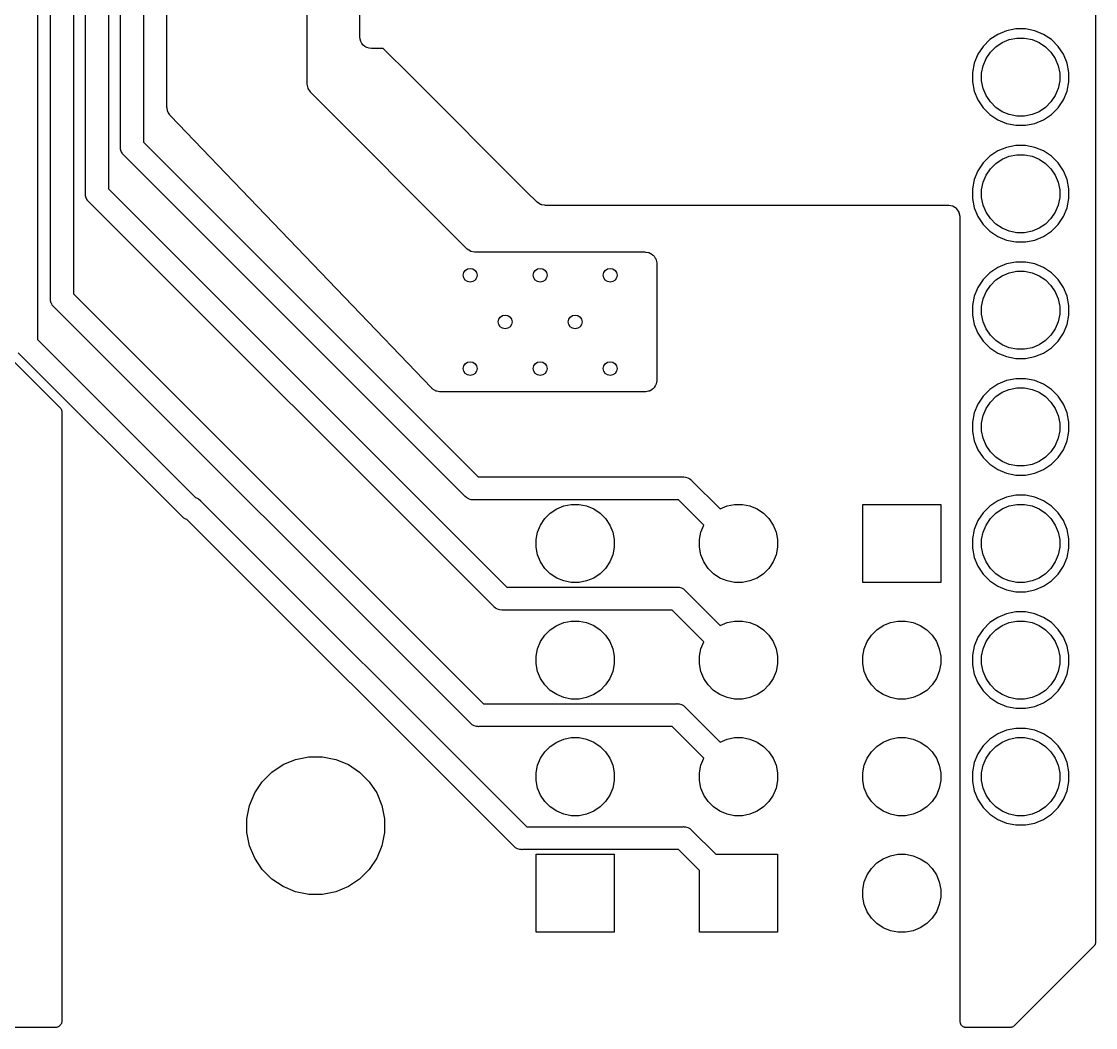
# Model space of a CAD drawing. Extents: x 86.1 to 156.1, y -71.5 to -29.3.
# Drawn here: x 132.72 to 156.11, y -71.5 to -49.59 of the extents above; entities that cross this region are included whole.
import ezdxf

# ---------------------------------------------------------------- set-up
doc = ezdxf.new("R2010")
doc.units = 0
doc.layers.add('BLACK', color=7, linetype='CONTINUOUS')

msp = doc.modelspace()

# ---------------------------------------------------------------- linework, layer by layer
at = {"layer": 'BLACK', "linetype": 'CONTINUOUS'}
for p, q in [((156.11, -29.8521), (156.11, -69.6434)), ((138.938, -37.7152), (138.938, -50.9442)), ((135.89, -51.4494), (135.89, -37.964)), ((134.878, -52.3117), (134.878, -45.0616)), ((135.378, -44.9703), (135.378, -52.2204)), ((134.116, -53.3277), (134.116, -45.5696)), ((134.616, -45.4783), (134.616, -53.2364)), ((133.854, -45.9863), (133.854, -55.5224)), ((133.354, -55.6137), (133.354, -46.0776)), ((133.07, -46.4723), (133.07, -56.5164)), ((140.092, -49.926), (140.092, -48.626)), ((154.174, -49.7903), (153.983, -49.8695)), ((154.377, -49.75), (154.174, -49.7903)), ((154.583, -49.75), (154.377, -49.75)), ((154.786, -49.7904), (154.583, -49.75)), ((154.977, -49.8695), (154.786, -49.7904)), ((140.097, -49.9748), (140.092, -49.926)), ((140.111, -50.0217), (140.097, -49.9748)), ((140.134, -50.0649), (140.111, -50.0217)), ((153.811, -49.9844), (153.664, -50.1307)), ((153.983, -49.8695), (153.811, -49.9844)), ((153.938, -50.1398), (154.077, -50.0467)), ((154.077, -50.0467), (154.232, -49.9827)), ((154.232, -49.9827), (154.396, -49.95)), ((154.396, -49.95), (154.564, -49.95)), ((154.564, -49.95), (154.728, -49.9827)), ((154.728, -49.9827), (154.883, -50.0467)), ((154.883, -50.0467), (155.022, -50.1398)), ((155.149, -49.9844), (154.977, -49.8695)), ((155.296, -50.1307), (155.149, -49.9844)), ((140.165, -50.1028), (140.134, -50.0649)), ((140.203, -50.1339), (140.165, -50.1028)), ((140.246, -50.157), (140.203, -50.1339)), ((140.293, -50.1712), (140.246, -50.157)), ((140.342, -50.176), (140.293, -50.1712)), ((140.6, -50.176), (140.342, -50.176)), ((141.198, -50.7738), (140.6, -50.176)), ((153.664, -50.1307), (153.55, -50.3026)), ((153.727, -50.3974), (153.82, -50.2582)), ((153.82, -50.2582), (153.938, -50.1398)), ((155.022, -50.1398), (155.14, -50.2582)), ((155.14, -50.2582), (155.233, -50.3974)), ((155.41, -50.3026), (155.296, -50.1307)), ((153.47, -50.4937), (153.43, -50.6966)), ((153.55, -50.3026), (153.47, -50.4937)), ((153.663, -50.5521), (153.727, -50.3974)), ((155.233, -50.3974), (155.297, -50.5521)), ((155.49, -50.4937), (155.41, -50.3026)), ((155.53, -50.6966), (155.49, -50.4937)), ((153.43, -50.6966), (153.43, -50.9034)), ((153.63, -50.7163), (153.663, -50.5521)), ((153.63, -50.8837), (153.63, -50.7163)), ((155.297, -50.5521), (155.33, -50.7163)), ((155.33, -50.7163), (155.33, -50.8837)), ((155.53, -50.9034), (155.53, -50.6966)), ((138.938, -50.9442), (138.939, -50.9566)), ((138.939, -50.9566), (138.956, -51.04)), ((141.198, -50.7739), (141.198, -50.7738)), ((143.738, -53.3138), (141.198, -50.7739)), ((153.43, -50.9034), (153.47, -51.1063)), ((153.663, -51.0479), (153.63, -50.8837)), ((155.33, -50.8837), (155.297, -51.0479)), ((155.49, -51.1063), (155.53, -50.9034)), ((138.956, -51.04), (138.958, -51.0459)), ((138.958, -51.0459), (138.96, -51.0513)), ((138.96, -51.0513), (139.008, -51.122)), ((139.008, -51.122), (139.016, -51.1316)), ((139.016, -51.1316), (142.416, -54.5324)), ((153.47, -51.1063), (153.55, -51.2974)), ((153.727, -51.2026), (153.663, -51.0479)), ((153.82, -51.3418), (153.727, -51.2026)), ((155.233, -51.2026), (155.14, -51.3418)), ((155.297, -51.0479), (155.233, -51.2026)), ((155.41, -51.2974), (155.49, -51.1063)), ((135.891, -51.4605), (135.89, -51.4494)), ((153.55, -51.2974), (153.664, -51.4693)), ((153.938, -51.4602), (153.82, -51.3418)), ((155.14, -51.3418), (155.022, -51.4602)), ((155.296, -51.4693), (155.41, -51.2974)), ((135.892, -51.4718), (135.891, -51.4605)), ((135.892, -51.4735), (135.892, -51.4718)), ((135.903, -51.5306), (135.892, -51.4735)), ((135.906, -51.5412), (135.903, -51.5306)), ((135.909, -51.5517), (135.906, -51.5412)), ((135.91, -51.553), (135.909, -51.5517)), ((135.91, -51.5544), (135.91, -51.553)), ((135.916, -51.5641), (135.91, -51.5544)), ((135.92, -51.5739), (135.916, -51.5641)), ((135.921, -51.5754), (135.92, -51.5739)), ((135.953, -51.6243), (135.921, -51.5754)), ((135.96, -51.6331), (135.953, -51.6243)), ((135.967, -51.642), (135.96, -51.6331)), ((135.968, -51.6433), (135.967, -51.642)), ((141.649, -57.5717), (135.968, -51.6433)), ((153.664, -51.4693), (153.811, -51.6156)), ((153.811, -51.6156), (153.983, -51.7305)), ((154.077, -51.5533), (153.938, -51.4602)), ((154.232, -51.6173), (154.077, -51.5533)), ((154.396, -51.65), (154.232, -51.6173)), ((154.564, -51.65), (154.396, -51.65)), ((154.728, -51.6173), (154.564, -51.65)), ((154.883, -51.5533), (154.728, -51.6173)), ((155.022, -51.4602), (154.883, -51.5533)), ((154.977, -51.7305), (155.149, -51.6156)), ((155.149, -51.6156), (155.296, -51.4693)), ((153.983, -51.7305), (154.174, -51.8096)), ((154.174, -51.8096), (154.377, -51.85)), ((154.377, -51.85), (154.583, -51.85)), ((154.583, -51.85), (154.786, -51.8096)), ((154.786, -51.8096), (154.977, -51.7305)), ((134.877, -52.324), (134.878, -52.3117)), ((134.882, -52.373), (134.877, -52.324)), ((134.896, -52.4201), (134.882, -52.373)), ((135.378, -52.2204), (142.668, -59.51)), ((154.174, -52.3303), (153.983, -52.4095)), ((154.377, -52.29), (154.174, -52.3303)), ((154.583, -52.29), (154.377, -52.29)), ((154.786, -52.3304), (154.583, -52.29)), ((154.977, -52.4095), (154.786, -52.3304)), ((134.913, -52.4516), (134.896, -52.4201)), ((134.919, -52.4636), (134.913, -52.4516)), ((134.95, -52.5016), (134.919, -52.4636)), ((134.96, -52.5095), (134.95, -52.5016)), ((142.379, -59.9281), (134.96, -52.5095)), ((153.811, -52.5244), (153.664, -52.6707)), ((153.983, -52.4095), (153.811, -52.5244)), ((153.938, -52.6798), (154.077, -52.5867)), ((154.077, -52.5867), (154.232, -52.5227)), ((154.232, -52.5227), (154.396, -52.49)), ((154.396, -52.49), (154.564, -52.49)), ((154.564, -52.49), (154.728, -52.5227)), ((154.728, -52.5227), (154.883, -52.5867)), ((154.883, -52.5867), (155.022, -52.6798)), ((155.149, -52.5244), (154.977, -52.4095)), ((155.296, -52.6707), (155.149, -52.5244)), ((153.55, -52.8426), (153.47, -53.0337)), ((153.664, -52.6707), (153.55, -52.8426)), ((153.727, -52.9374), (153.82, -52.7982)), ((153.82, -52.7982), (153.938, -52.6798)), ((155.022, -52.6798), (155.14, -52.7982)), ((155.14, -52.7982), (155.233, -52.9374)), ((155.41, -52.8426), (155.296, -52.6707)), ((155.49, -53.0337), (155.41, -52.8426)), ((153.47, -53.0337), (153.43, -53.2366)), ((153.663, -53.0921), (153.727, -52.9374)), ((155.233, -52.9374), (155.297, -53.0921)), ((155.53, -53.2366), (155.49, -53.0337)), ((134.616, -53.2364), (143.29, -61.91)), ((143.738, -53.3139), (143.738, -53.3138)), ((143.936, -53.5119), (143.738, -53.3139)), ((153.43, -53.2366), (153.43, -53.4434)), ((153.63, -53.2563), (153.663, -53.0921)), ((153.63, -53.4237), (153.63, -53.2563)), ((155.297, -53.0921), (155.33, -53.2563)), ((155.33, -53.2563), (155.33, -53.4237)), ((155.53, -53.4434), (155.53, -53.2366)), ((134.115, -53.34), (134.116, -53.3277)), ((134.12, -53.389), (134.115, -53.34)), ((134.134, -53.4361), (134.12, -53.389)), ((134.152, -53.4697), (134.134, -53.4361)), ((134.157, -53.4796), (134.152, -53.4697)), ((134.188, -53.5176), (134.157, -53.4796)), ((134.198, -53.5255), (134.188, -53.5176)), ((143.001, -62.3281), (134.198, -53.5255)), ((143.945, -53.5193), (143.936, -53.5119)), ((143.954, -53.5267), (143.945, -53.5193)), ((143.955, -53.5277), (143.954, -53.5267)), ((144.005, -53.5609), (143.955, -53.5277)), ((143.955, -53.5277), (143.955, -53.5277)), ((143.955, -53.5277), (143.955, -53.5277)), ((143.955, -53.5277), (143.955, -53.5277)), ((153.43, -53.4434), (153.47, -53.6463)), ((153.663, -53.5879), (153.63, -53.4237)), ((155.33, -53.4237), (155.297, -53.5879)), ((155.49, -53.6463), (155.53, -53.4434)), ((144.015, -53.5664), (144.005, -53.5609)), ((144.025, -53.572), (144.015, -53.5664)), ((144.026, -53.5723), (144.025, -53.572)), ((144.027, -53.5726), (144.026, -53.5723)), ((144.038, -53.576), (144.027, -53.5726)), ((144.049, -53.5795), (144.038, -53.576)), ((144.05, -53.5799), (144.049, -53.5795)), ((144.051, -53.5799), (144.05, -53.5799)), ((144.05, -53.5799), (144.05, -53.5799)), ((144.05, -53.5799), (144.05, -53.5799)), ((144.109, -53.5916), (144.051, -53.5799)), ((144.121, -53.5927), (144.109, -53.5916)), ((144.132, -53.594), (144.121, -53.5927)), ((144.134, -53.594), (144.132, -53.594)), ((152.906, -53.594), (144.134, -53.594)), ((144.134, -53.594), (144.134, -53.594)), ((144.134, -53.594), (144.134, -53.594)), ((144.134, -53.594), (144.134, -53.594)), ((152.918, -53.5952), (152.906, -53.594)), ((153.002, -53.6118), (152.918, -53.5952)), ((153.007, -53.6136), (153.002, -53.6118)), ((153.013, -53.6165), (153.007, -53.6136)), ((153.084, -53.6638), (153.013, -53.6165)), ((153.088, -53.6677), (153.084, -53.6638)), ((153.092, -53.6724), (153.088, -53.6677)), ((153.14, -53.7431), (153.092, -53.6724)), ((153.142, -53.7486), (153.14, -53.7431)), ((153.144, -53.7544), (153.142, -53.7486)), ((153.161, -53.8379), (153.144, -53.7544)), ((153.47, -53.6463), (153.55, -53.8374)), ((153.727, -53.7426), (153.663, -53.5879)), ((153.82, -53.8818), (153.727, -53.7426)), ((155.233, -53.7426), (155.14, -53.8818)), ((155.297, -53.5879), (155.233, -53.7426)), ((155.41, -53.8374), (155.49, -53.6463)), ((153.162, -53.8502), (153.161, -53.8379)), ((153.162, -71.3655), (153.162, -53.8502)), ((153.55, -53.8374), (153.664, -54.0093)), ((153.664, -54.0093), (153.811, -54.1556)), ((153.938, -54.0002), (153.82, -53.8818)), ((154.077, -54.0933), (153.938, -54.0002)), ((155.022, -54.0002), (154.883, -54.0933)), ((155.14, -53.8818), (155.022, -54.0002)), ((155.149, -54.1556), (155.296, -54.0093)), ((155.296, -54.0093), (155.41, -53.8374)), ((153.811, -54.1556), (153.983, -54.2705)), ((154.232, -54.1573), (154.077, -54.0933)), ((154.396, -54.19), (154.232, -54.1573)), ((154.564, -54.19), (154.396, -54.19)), ((154.728, -54.1573), (154.564, -54.19)), ((154.883, -54.0933), (154.728, -54.1573)), ((154.977, -54.2705), (155.149, -54.1556)), ((153.983, -54.2705), (154.174, -54.3496)), ((154.174, -54.3496), (154.377, -54.39)), ((154.377, -54.39), (154.583, -54.39)), ((154.583, -54.39), (154.786, -54.3496)), ((154.786, -54.3496), (154.977, -54.2705)), ((142.416, -54.5324), (142.426, -54.5402)), ((142.426, -54.5402), (142.497, -54.5875)), ((142.497, -54.5875), (142.502, -54.5904)), ((142.502, -54.5904), (142.508, -54.5922)), ((142.508, -54.5922), (142.591, -54.6088)), ((142.591, -54.6088), (142.604, -54.61)), ((142.604, -54.61), (146.295, -54.61)), ((146.295, -54.61), (146.296, -54.61)), ((146.296, -54.61), (146.296, -54.61)), ((146.296, -54.61), (146.296, -54.61)), ((146.296, -54.61), (146.297, -54.61)), ((146.297, -54.61), (146.309, -54.6113)), ((146.309, -54.6113), (146.32, -54.6124)), ((146.32, -54.6124), (146.379, -54.6241)), ((146.379, -54.6241), (146.379, -54.6241)), ((146.379, -54.6241), (146.379, -54.6241)), ((146.379, -54.6241), (146.379, -54.6241)), ((146.379, -54.6241), (146.381, -54.6245)), ((146.381, -54.6245), (146.392, -54.628)), ((146.392, -54.628), (146.403, -54.6314)), ((146.403, -54.6314), (146.404, -54.6317)), ((146.404, -54.6317), (146.404, -54.632)), ((146.404, -54.632), (146.414, -54.6376)), ((146.414, -54.6376), (146.425, -54.6431)), ((146.425, -54.6431), (146.464, -54.6692)), ((146.464, -54.6692), (146.464, -54.6693)), ((146.464, -54.6693), (146.464, -54.6693)), ((146.464, -54.6693), (146.464, -54.6693)), ((146.464, -54.6693), (146.465, -54.6702)), ((146.465, -54.6702), (146.474, -54.6777)), ((146.474, -54.6777), (146.483, -54.6851)), ((146.483, -54.6851), (146.484, -54.6857)), ((146.484, -54.6857), (146.484, -54.6862)), ((146.484, -54.6862), (146.491, -54.6952)), ((146.491, -54.6952), (146.499, -54.7042)), ((146.499, -54.7042), (146.525, -54.7433)), ((146.525, -54.7433), (146.525, -54.7435)), ((146.525, -54.7435), (146.525, -54.7435)), ((146.525, -54.7435), (146.525, -54.7435)), ((146.525, -54.7435), (146.526, -54.7448)), ((146.526, -54.7448), (146.531, -54.7552)), ((146.531, -54.7552), (146.537, -54.7654)), ((146.537, -54.7654), (146.537, -54.7661)), ((146.537, -54.7661), (146.537, -54.7668)), ((146.537, -54.7668), (146.541, -54.7779)), ((146.541, -54.7779), (146.544, -54.7891)), ((146.544, -54.7891), (146.556, -54.8477)), ((146.556, -54.8477), (146.556, -54.8495)), ((146.556, -54.8495), (146.557, -54.861)), ((146.557, -54.861), (146.558, -54.8725)), ((146.558, -54.8725), (146.558, -57.3955)), ((153.983, -54.9495), (153.811, -55.0644)), ((154.174, -54.8703), (153.983, -54.9495)), ((154.377, -54.83), (154.174, -54.8703)), ((154.583, -54.83), (154.377, -54.83)), ((154.786, -54.8704), (154.583, -54.83)), ((154.977, -54.9495), (154.786, -54.8704)), ((155.149, -55.0644), (154.977, -54.9495)), ((153.811, -55.0644), (153.664, -55.2107)), ((153.938, -55.2198), (154.077, -55.1267)), ((154.077, -55.1267), (154.232, -55.0627)), ((154.232, -55.0627), (154.396, -55.03)), ((154.396, -55.03), (154.564, -55.03)), ((154.564, -55.03), (154.728, -55.0627)), ((154.728, -55.0627), (154.883, -55.1267)), ((154.883, -55.1267), (155.022, -55.2198)), ((155.296, -55.2107), (155.149, -55.0644)), ((153.55, -55.3826), (153.47, -55.5737)), ((153.664, -55.2107), (153.55, -55.3826)), ((153.727, -55.4774), (153.82, -55.3382)), ((153.82, -55.3382), (153.938, -55.2198)), ((155.022, -55.2198), (155.14, -55.3382)), ((155.14, -55.3382), (155.233, -55.4774)), ((155.41, -55.3826), (155.296, -55.2107)), ((155.49, -55.5737), (155.41, -55.3826)), ((133.353, -55.626), (133.354, -55.6137)), ((133.358, -55.675), (133.353, -55.626)), ((133.854, -55.5224), (142.782, -64.45)), ((153.47, -55.5737), (153.43, -55.7766)), ((153.63, -55.7963), (153.663, -55.6321)), ((153.663, -55.6321), (153.727, -55.4774)), ((155.233, -55.4774), (155.297, -55.6321)), ((155.297, -55.6321), (155.33, -55.7963)), ((155.53, -55.7766), (155.49, -55.5737)), ((133.372, -55.7221), (133.358, -55.675)), ((133.382, -55.741), (133.372, -55.7221)), ((133.395, -55.7656), (133.382, -55.741)), ((133.426, -55.8036), (133.395, -55.7656)), ((133.436, -55.8115), (133.426, -55.8036)), ((142.493, -64.8681), (133.436, -55.8115)), ((153.43, -55.7766), (153.43, -55.9834)), ((153.63, -55.9637), (153.63, -55.7963)), ((155.33, -55.7963), (155.33, -55.9637)), ((155.53, -55.9834), (155.53, -55.7766)), ((153.43, -55.9834), (153.47, -56.1863)), ((153.663, -56.1279), (153.63, -55.9637)), ((153.727, -56.2826), (153.663, -56.1279)), ((155.297, -56.1279), (155.233, -56.2826)), ((155.33, -55.9637), (155.297, -56.1279)), ((155.49, -56.1863), (155.53, -55.9834)), ((153.47, -56.1863), (153.55, -56.3774)), ((153.82, -56.4218), (153.727, -56.2826)), ((155.233, -56.2826), (155.14, -56.4218)), ((155.41, -56.3774), (155.49, -56.1863)), ((133.07, -56.5164), (136.512, -59.9587)), ((153.55, -56.3774), (153.664, -56.5493)), ((153.664, -56.5493), (153.811, -56.6956)), ((153.938, -56.5402), (153.82, -56.4218)), ((154.077, -56.6333), (153.938, -56.5402)), ((155.022, -56.5402), (154.883, -56.6333)), ((155.14, -56.4218), (155.022, -56.5402)), ((155.149, -56.6956), (155.296, -56.5493)), ((155.296, -56.5493), (155.41, -56.3774)), ((136.213, -60.3661), (132.652, -56.8055)), ((153.811, -56.6956), (153.983, -56.8105)), ((153.983, -56.8105), (154.174, -56.8896)), ((154.232, -56.6973), (154.077, -56.6333)), ((154.396, -56.73), (154.232, -56.6973)), ((154.564, -56.73), (154.396, -56.73)), ((154.728, -56.6973), (154.564, -56.73)), ((154.883, -56.6333), (154.728, -56.6973)), ((154.786, -56.8896), (154.977, -56.8105)), ((154.977, -56.8105), (155.149, -56.6956)), ((132.523, -56.959), (133.56, -57.9965)), ((154.174, -56.8896), (154.377, -56.93)), ((154.377, -56.93), (154.583, -56.93)), ((154.583, -56.93), (154.786, -56.8896)), ((146.525, -57.5247), (146.499, -57.5638)), ((146.53, -57.5145), (146.525, -57.5247)), ((146.536, -57.5043), (146.53, -57.5145)), ((146.537, -57.5028), (146.536, -57.5035)), ((146.536, -57.5035), (146.536, -57.5043)), ((146.54, -57.4918), (146.537, -57.5028)), ((146.544, -57.4806), (146.54, -57.4918)), ((146.556, -57.4203), (146.544, -57.4789)), ((146.544, -57.4789), (146.544, -57.4791)), ((146.544, -57.4791), (146.544, -57.4791)), ((146.544, -57.4791), (146.544, -57.4791)), ((146.544, -57.4791), (146.544, -57.4806)), ((146.557, -57.4088), (146.556, -57.4203)), ((146.558, -57.3973), (146.557, -57.4088)), ((146.558, -57.3955), (146.558, -57.3956)), ((146.558, -57.3956), (146.558, -57.3956)), ((146.558, -57.3956), (146.558, -57.3956)), ((146.558, -57.3956), (146.558, -57.3973)), ((153.983, -57.4895), (153.811, -57.6044)), ((154.174, -57.4103), (153.983, -57.4895)), ((154.377, -57.37), (154.174, -57.4103)), ((154.583, -57.37), (154.377, -57.37)), ((154.786, -57.4104), (154.583, -57.37)), ((154.977, -57.4895), (154.786, -57.4104)), ((155.149, -57.6044), (154.977, -57.4895)), ((141.658, -57.5794), (141.649, -57.5717)), ((141.667, -57.5873), (141.658, -57.5794)), ((141.668, -57.5878), (141.667, -57.5873)), ((141.669, -57.5883), (141.668, -57.5878)), ((141.668, -57.5878), (141.668, -57.5878)), ((141.668, -57.5878), (141.668, -57.5878)), ((141.719, -57.6232), (141.669, -57.5883)), ((141.73, -57.629), (141.719, -57.6232)), ((141.741, -57.6351), (141.73, -57.629)), ((141.741, -57.6352), (141.741, -57.6351)), ((141.752, -57.6388), (141.741, -57.6352)), ((141.741, -57.6352), (141.741, -57.6352)), ((141.764, -57.6428), (141.752, -57.6388)), ((141.766, -57.6431), (141.764, -57.6428)), ((141.764, -57.6428), (141.764, -57.6428)), ((141.764, -57.6428), (141.764, -57.6428)), ((141.764, -57.6428), (141.764, -57.6428)), ((141.826, -57.6554), (141.766, -57.6431)), ((141.838, -57.6566), (141.826, -57.6554)), ((141.85, -57.658), (141.838, -57.6566)), ((141.851, -57.658), (141.85, -57.658)), ((141.852, -57.658), (141.851, -57.658)), ((141.851, -57.658), (141.851, -57.658)), ((141.851, -57.658), (141.851, -57.658)), ((146.295, -57.658), (141.852, -57.658)), ((146.307, -57.6569), (146.295, -57.658)), ((146.319, -57.6559), (146.307, -57.6569)), ((146.32, -57.6556), (146.319, -57.6559)), ((146.379, -57.6439), (146.32, -57.6556)), ((146.39, -57.6405), (146.379, -57.6439)), ((146.401, -57.6373), (146.39, -57.6405)), ((146.402, -57.6369), (146.401, -57.6373)), ((146.403, -57.6367), (146.402, -57.6369)), ((146.413, -57.6313), (146.403, -57.6367)), ((146.423, -57.6259), (146.413, -57.6313)), ((146.424, -57.6251), (146.423, -57.6259)), ((146.425, -57.625), (146.424, -57.6251)), ((146.424, -57.6251), (146.424, -57.6251)), ((146.464, -57.5988), (146.425, -57.6249)), ((146.425, -57.6249), (146.425, -57.625)), ((146.473, -57.5914), (146.464, -57.5988)), ((146.482, -57.5842), (146.473, -57.5914)), ((146.483, -57.5831), (146.482, -57.5836)), ((146.482, -57.5836), (146.482, -57.5842)), ((146.49, -57.5742), (146.483, -57.5831)), ((146.498, -57.5652), (146.49, -57.5742)), ((146.499, -57.564), (146.498, -57.5652)), ((146.499, -57.5638), (146.499, -57.5639)), ((146.499, -57.5639), (146.499, -57.564)), ((146.499, -57.564), (146.499, -57.564)), ((153.664, -57.7507), (153.55, -57.9226)), ((153.811, -57.6044), (153.664, -57.7507)), ((153.82, -57.8782), (153.938, -57.7598)), ((153.938, -57.7598), (154.077, -57.6667)), ((154.077, -57.6667), (154.232, -57.6027)), ((154.232, -57.6027), (154.396, -57.57)), ((154.396, -57.57), (154.564, -57.57)), ((154.564, -57.57), (154.728, -57.6027)), ((154.728, -57.6027), (154.883, -57.6667)), ((154.883, -57.6667), (155.022, -57.7598)), ((155.022, -57.7598), (155.14, -57.8782)), ((155.296, -57.7507), (155.149, -57.6044)), ((155.41, -57.9226), (155.296, -57.7507)), ((133.56, -57.9965), (133.56, -57.9968)), ((133.56, -57.9968), (133.56, -57.9968)), ((133.56, -57.9968), (133.56, -57.9969)), ((133.56, -57.9969), (133.562, -57.998)), ((133.562, -57.998), (133.57, -58.0087)), ((153.55, -57.9226), (153.47, -58.1137)), ((153.727, -58.0174), (153.82, -57.8782)), ((155.14, -57.8782), (155.233, -58.0174)), ((155.49, -58.1137), (155.41, -57.9226)), ((133.57, -58.0087), (133.579, -58.0195)), ((133.579, -58.0195), (133.579, -58.0202)), ((133.579, -58.0202), (133.58, -58.0208)), ((133.58, -58.0208), (133.586, -58.0331)), ((133.586, -58.0331), (133.593, -58.0454)), ((133.593, -58.0454), (133.593, -58.0461)), ((133.593, -58.0461), (133.593, -58.0468)), ((133.593, -58.0468), (133.597, -58.0602)), ((133.597, -58.0602), (133.601, -58.0734)), ((133.601, -58.0734), (133.601, -58.0742)), ((133.601, -58.0742), (133.601, -58.0749)), ((133.601, -58.0749), (133.603, -58.0888)), ((133.603, -58.0888), (133.604, -58.1025)), ((133.604, -58.1025), (133.604, -71.355)), ((153.47, -58.1137), (153.43, -58.3166)), ((153.63, -58.3363), (153.663, -58.1721)), ((153.663, -58.1721), (153.727, -58.0174)), ((155.233, -58.0174), (155.297, -58.1721)), ((155.297, -58.1721), (155.33, -58.3363)), ((155.53, -58.3166), (155.49, -58.1137)), ((153.43, -58.3166), (153.43, -58.5234)), ((153.63, -58.5037), (153.63, -58.3363)), ((155.33, -58.3363), (155.33, -58.5037)), ((155.53, -58.5234), (155.53, -58.3166)), ((153.43, -58.5234), (153.47, -58.7263)), ((153.663, -58.6679), (153.63, -58.5037)), ((153.727, -58.8226), (153.663, -58.6679)), ((155.297, -58.6679), (155.233, -58.8226)), ((155.33, -58.5037), (155.297, -58.6679)), ((155.49, -58.7263), (155.53, -58.5234)), ((153.47, -58.7263), (153.55, -58.9174)), ((153.55, -58.9174), (153.664, -59.0893)), ((153.82, -58.9618), (153.727, -58.8226)), ((155.233, -58.8226), (155.14, -58.9618)), ((155.296, -59.0893), (155.41, -58.9174)), ((155.41, -58.9174), (155.49, -58.7263)), ((153.664, -59.0893), (153.811, -59.2356)), ((153.938, -59.0802), (153.82, -58.9618)), ((154.077, -59.1733), (153.938, -59.0802)), ((155.022, -59.0802), (154.883, -59.1733)), ((155.14, -58.9618), (155.022, -59.0802)), ((155.149, -59.2356), (155.296, -59.0893)), ((153.811, -59.2356), (153.983, -59.3505)), ((153.983, -59.3505), (154.174, -59.4296)), ((154.232, -59.2373), (154.077, -59.1733)), ((154.396, -59.27), (154.232, -59.2373)), ((154.564, -59.27), (154.396, -59.27)), ((154.728, -59.2373), (154.564, -59.27)), ((154.883, -59.1733), (154.728, -59.2373)), ((154.786, -59.4296), (154.977, -59.3505)), ((154.977, -59.3505), (155.149, -59.2356)), ((142.668, -59.51), (147.124, -59.51)), ((147.124, -59.51), (147.136, -59.5088)), ((147.136, -59.5088), (147.148, -59.51)), ((147.148, -59.51), (147.185, -59.5136)), ((147.185, -59.5136), (147.232, -59.5279)), ((147.232, -59.5279), (147.276, -59.5511)), ((147.276, -59.5511), (147.314, -59.5824)), ((147.314, -59.5824), (147.321, -59.5919)), ((147.321, -59.5919), (147.935, -60.2059)), ((154.174, -59.4296), (154.377, -59.47)), ((154.377, -59.47), (154.583, -59.47)), ((154.583, -59.47), (154.786, -59.4296)), ((136.512, -59.9587), (136.536, -59.9659)), ((136.536, -59.9659), (136.58, -59.9891)), ((136.58, -59.9891), (136.618, -60.0204)), ((136.618, -60.0204), (136.625, -60.0299)), ((136.625, -60.0299), (143.726, -67.13)), ((142.386, -59.9376), (142.379, -59.9281)), ((142.424, -59.9689), (142.386, -59.9376)), ((142.462, -59.9891), (142.424, -59.9689)), ((142.468, -59.9921), (142.462, -59.9891)), ((142.515, -60.0064), (142.468, -59.9921)), ((142.564, -60.0112), (142.515, -60.0064)), ((142.576, -60.01), (142.564, -60.0112)), ((147.032, -60.01), (142.576, -60.01)), ((147.582, -60.5594), (147.032, -60.01)), ((153.983, -60.0295), (153.811, -60.1444)), ((154.174, -59.9504), (153.983, -60.0295)), ((154.377, -59.91), (154.174, -59.9504)), ((154.583, -59.91), (154.377, -59.91)), ((154.786, -59.9504), (154.583, -59.91)), ((154.977, -60.0295), (154.786, -59.9504)), ((155.149, -60.1444), (154.977, -60.0295)), ((144.12, -60.4182), (144.238, -60.2998)), ((144.238, -60.2998), (144.377, -60.2067)), ((144.377, -60.2067), (144.532, -60.1427)), ((144.532, -60.1427), (144.696, -60.11)), ((144.696, -60.11), (144.864, -60.11)), ((144.864, -60.11), (145.028, -60.1427)), ((145.028, -60.1427), (145.183, -60.2067)), ((145.183, -60.2067), (145.322, -60.2998)), ((145.322, -60.2998), (145.44, -60.4182)), ((147.935, -60.2059), (148.088, -60.1427)), ((148.088, -60.1427), (148.252, -60.11)), ((148.252, -60.11), (148.42, -60.11)), ((148.42, -60.11), (148.584, -60.1427)), ((148.584, -60.1427), (148.739, -60.2067)), ((148.739, -60.2067), (148.878, -60.2998)), ((148.878, -60.2998), (148.996, -60.4182)), ((151.042, -61.81), (151.042, -60.11)), ((151.042, -60.11), (152.742, -60.11)), ((152.742, -60.11), (152.742, -61.81)), ((153.664, -60.2907), (153.55, -60.4626)), ((153.811, -60.1444), (153.664, -60.2907)), ((153.82, -60.4182), (153.938, -60.2998)), ((153.938, -60.2998), (154.077, -60.2067)), ((154.077, -60.2067), (154.232, -60.1427)), ((154.232, -60.1427), (154.396, -60.11)), ((154.396, -60.11), (154.564, -60.11)), ((154.564, -60.11), (154.728, -60.1427)), ((154.728, -60.1427), (154.883, -60.2067)), ((154.883, -60.2067), (155.022, -60.2998)), ((155.022, -60.2998), (155.14, -60.4182)), ((155.296, -60.2907), (155.149, -60.1444)), ((155.41, -60.4626), (155.296, -60.2907)), ((136.22, -60.3756), (136.213, -60.3661)), ((136.258, -60.4069), (136.22, -60.3756)), ((136.287, -60.4224), (136.258, -60.4069)), ((136.302, -60.4301), (136.287, -60.4224)), ((136.326, -60.4373), (136.302, -60.4301)), ((143.437, -67.5481), (136.326, -60.4373)), ((143.963, -60.7121), (144.027, -60.5574)), ((144.027, -60.5574), (144.12, -60.4182)), ((145.44, -60.4182), (145.533, -60.5574)), ((145.533, -60.5574), (145.597, -60.7121)), ((147.519, -60.7121), (147.582, -60.5594)), ((148.996, -60.4182), (149.089, -60.5574)), ((149.089, -60.5574), (149.153, -60.7121)), ((153.55, -60.4626), (153.47, -60.6537)), ((153.663, -60.7121), (153.727, -60.5574)), ((153.727, -60.5574), (153.82, -60.4182)), ((155.14, -60.4182), (155.233, -60.5574)), ((155.233, -60.5574), (155.297, -60.7121)), ((155.49, -60.6537), (155.41, -60.4626)), ((143.93, -60.8763), (143.963, -60.7121)), ((145.597, -60.7121), (145.63, -60.8763)), ((147.486, -60.8763), (147.519, -60.7121)), ((149.153, -60.7121), (149.186, -60.8763)), ((153.47, -60.6537), (153.43, -60.8566)), ((153.63, -60.8763), (153.663, -60.7121)), ((155.297, -60.7121), (155.33, -60.8763)), ((155.53, -60.8566), (155.49, -60.6537)), ((143.93, -61.0437), (143.93, -60.8763)), ((145.63, -60.8763), (145.63, -61.0437)), ((147.486, -61.0437), (147.486, -60.8763)), ((149.186, -60.8763), (149.186, -61.0437)), ((153.43, -60.8566), (153.43, -61.0634)), ((153.63, -61.0437), (153.63, -60.8763)), ((155.33, -60.8763), (155.33, -61.0437)), ((155.53, -61.0634), (155.53, -60.8566)), ((143.963, -61.2079), (143.93, -61.0437)), ((144.027, -61.3626), (143.963, -61.2079)), ((145.597, -61.2079), (145.533, -61.3626)), ((145.63, -61.0437), (145.597, -61.2079)), ((147.519, -61.2079), (147.486, -61.0437)), ((147.583, -61.3626), (147.519, -61.2079)), ((149.153, -61.2079), (149.089, -61.3626)), ((149.186, -61.0437), (149.153, -61.2079)), ((153.43, -61.0634), (153.47, -61.2663)), ((153.47, -61.2663), (153.55, -61.4574)), ((153.663, -61.2079), (153.63, -61.0437)), ((153.727, -61.3626), (153.663, -61.2079)), ((155.297, -61.2079), (155.233, -61.3626)), ((155.33, -61.0437), (155.297, -61.2079)), ((155.41, -61.4574), (155.49, -61.2663)), ((155.49, -61.2663), (155.53, -61.0634)), ((144.12, -61.5018), (144.027, -61.3626)), ((144.238, -61.6202), (144.12, -61.5018)), ((145.44, -61.5018), (145.322, -61.6202)), ((145.533, -61.3626), (145.44, -61.5018)), ((147.676, -61.5018), (147.583, -61.3626)), ((147.794, -61.6202), (147.676, -61.5018)), ((148.996, -61.5018), (148.878, -61.6202)), ((149.089, -61.3626), (148.996, -61.5018)), ((153.55, -61.4574), (153.664, -61.6293)), ((153.82, -61.5018), (153.727, -61.3626)), ((153.938, -61.6202), (153.82, -61.5018)), ((155.14, -61.5018), (155.022, -61.6202)), ((155.233, -61.3626), (155.14, -61.5018)), ((155.296, -61.6293), (155.41, -61.4574)), ((144.377, -61.7133), (144.238, -61.6202)), ((144.532, -61.7773), (144.377, -61.7133)), ((145.183, -61.7133), (145.028, -61.7773)), ((145.322, -61.6202), (145.183, -61.7133)), ((147.933, -61.7133), (147.794, -61.6202)), ((148.088, -61.7773), (147.933, -61.7133)), ((148.739, -61.7133), (148.584, -61.7773)), ((148.878, -61.6202), (148.739, -61.7133)), ((153.664, -61.6293), (153.811, -61.7756)), ((154.077, -61.7133), (153.938, -61.6202)), ((154.232, -61.7773), (154.077, -61.7133)), ((154.883, -61.7133), (154.728, -61.7773)), ((155.022, -61.6202), (154.883, -61.7133)), ((155.149, -61.7756), (155.296, -61.6293)), ((143.29, -61.91), (146.984, -61.91)), ((144.696, -61.81), (144.532, -61.7773)), ((144.864, -61.81), (144.696, -61.81)), ((145.028, -61.7773), (144.864, -61.81)), ((146.984, -61.91), (146.996, -61.9088)), ((146.996, -61.9088), (147.008, -61.91)), ((147.008, -61.91), (147.045, -61.9136)), ((147.045, -61.9136), (147.092, -61.9279)), ((147.092, -61.9279), (147.136, -61.9511)), ((147.136, -61.9511), (147.174, -61.9824)), ((148.252, -61.81), (148.088, -61.7773)), ((148.42, -61.81), (148.252, -61.81)), ((148.584, -61.7773), (148.42, -61.81)), ((152.742, -61.81), (151.042, -61.81)), ((153.811, -61.7756), (153.983, -61.8905)), ((153.983, -61.8905), (154.174, -61.9696)), ((154.174, -61.9696), (154.377, -62.01)), ((154.396, -61.81), (154.232, -61.7773)), ((154.564, -61.81), (154.396, -61.81)), ((154.728, -61.7773), (154.564, -61.81)), ((154.583, -62.01), (154.786, -61.9696)), ((154.786, -61.9696), (154.977, -61.8905)), ((154.977, -61.8905), (155.149, -61.7756)), ((147.174, -61.9824), (147.181, -61.9919)), ((147.181, -61.9919), (147.935, -62.7459)), ((154.377, -62.01), (154.583, -62.01)), ((143.008, -62.3376), (143.001, -62.3281)), ((143.046, -62.3689), (143.008, -62.3376)), ((143.089, -62.3918), (143.046, -62.3689)), ((143.09, -62.3921), (143.089, -62.3918)), ((143.137, -62.4064), (143.09, -62.3921)), ((143.186, -62.4112), (143.137, -62.4064)), ((143.198, -62.41), (143.186, -62.4112)), ((146.892, -62.41), (143.198, -62.41)), ((147.582, -63.0994), (146.892, -62.41)), ((144.532, -62.6827), (144.696, -62.65)), ((144.696, -62.65), (144.864, -62.65)), ((144.864, -62.65), (145.028, -62.6827)), ((148.088, -62.6827), (148.252, -62.65)), ((148.252, -62.65), (148.42, -62.65)), ((148.42, -62.65), (148.584, -62.6827)), ((151.644, -62.6827), (151.808, -62.65)), ((151.808, -62.65), (151.976, -62.65)), ((151.976, -62.65), (152.14, -62.6827)), ((153.983, -62.5695), (153.811, -62.6844)), ((154.174, -62.4903), (153.983, -62.5695)), ((154.377, -62.45), (154.174, -62.4903)), ((154.232, -62.6827), (154.396, -62.65)), ((154.583, -62.45), (154.377, -62.45)), ((154.396, -62.65), (154.564, -62.65)), ((154.564, -62.65), (154.728, -62.6827)), ((154.786, -62.4904), (154.583, -62.45)), ((154.977, -62.5695), (154.786, -62.4904)), ((155.149, -62.6844), (154.977, -62.5695)), ((144.12, -62.9582), (144.238, -62.8398)), ((144.238, -62.8398), (144.377, -62.7467)), ((144.377, -62.7467), (144.532, -62.6827)), ((145.028, -62.6827), (145.183, -62.7467)), ((145.183, -62.7467), (145.322, -62.8398)), ((145.322, -62.8398), (145.44, -62.9582)), ((147.935, -62.7459), (148.088, -62.6827)), ((148.584, -62.6827), (148.739, -62.7467)), ((148.739, -62.7467), (148.878, -62.8398)), ((148.878, -62.8398), (148.996, -62.9582)), ((151.232, -62.9582), (151.35, -62.8398)), ((151.35, -62.8398), (151.489, -62.7467)), ((151.489, -62.7467), (151.644, -62.6827)), ((152.14, -62.6827), (152.295, -62.7467)), ((152.295, -62.7467), (152.434, -62.8398)), ((152.434, -62.8398), (152.552, -62.9582)), ((153.664, -62.8307), (153.55, -63.0026)), ((153.811, -62.6844), (153.664, -62.8307)), ((153.82, -62.9582), (153.938, -62.8398)), ((153.938, -62.8398), (154.077, -62.7467)), ((154.077, -62.7467), (154.232, -62.6827)), ((154.728, -62.6827), (154.883, -62.7467)), ((154.883, -62.7467), (155.022, -62.8398)), ((155.022, -62.8398), (155.14, -62.9582)), ((155.296, -62.8307), (155.149, -62.6844)), ((155.41, -63.0026), (155.296, -62.8307)), ((143.963, -63.2521), (144.027, -63.0974)), ((144.027, -63.0974), (144.12, -62.9582)), ((145.44, -62.9582), (145.533, -63.0974)), ((145.533, -63.0974), (145.597, -63.2521)), ((147.519, -63.2521), (147.582, -63.0994)), ((148.996, -62.9582), (149.089, -63.0974)), ((149.089, -63.0974), (149.153, -63.2521)), ((151.075, -63.2521), (151.139, -63.0974)), ((151.139, -63.0974), (151.232, -62.9582)), ((152.552, -62.9582), (152.645, -63.0974)), ((152.645, -63.0974), (152.709, -63.2521)), ((153.55, -63.0026), (153.47, -63.1937)), ((153.663, -63.2521), (153.727, -63.0974)), ((153.727, -63.0974), (153.82, -62.9582)), ((155.14, -62.9582), (155.233, -63.0974)), ((155.233, -63.0974), (155.297, -63.2521)), ((155.49, -63.1937), (155.41, -63.0026)), ((143.93, -63.4163), (143.963, -63.2521)), ((145.597, -63.2521), (145.63, -63.4163)), ((147.486, -63.4163), (147.519, -63.2521)), ((149.153, -63.2521), (149.186, -63.4163)), ((151.042, -63.4163), (151.075, -63.2521)), ((152.709, -63.2521), (152.742, -63.4163)), ((153.47, -63.1937), (153.43, -63.3966)), ((153.63, -63.4163), (153.663, -63.2521)), ((155.297, -63.2521), (155.33, -63.4163)), ((155.53, -63.3966), (155.49, -63.1937)), ((143.93, -63.5837), (143.93, -63.4163)), ((143.963, -63.7479), (143.93, -63.5837)), ((145.63, -63.5837), (145.597, -63.7479)), ((145.63, -63.4163), (145.63, -63.5837)), ((147.486, -63.5837), (147.486, -63.4163)), ((147.519, -63.7479), (147.486, -63.5837)), ((149.186, -63.5837), (149.153, -63.7479)), ((149.186, -63.4163), (149.186, -63.5837)), ((151.042, -63.5837), (151.042, -63.4163)), ((151.075, -63.7479), (151.042, -63.5837)), ((152.742, -63.5837), (152.709, -63.7479)), ((152.742, -63.4163), (152.742, -63.5837)), ((153.43, -63.3966), (153.43, -63.6034)), ((153.43, -63.6034), (153.47, -63.8063)), ((153.63, -63.5837), (153.63, -63.4163)), ((153.663, -63.7479), (153.63, -63.5837)), ((155.33, -63.5837), (155.297, -63.7479)), ((155.33, -63.4163), (155.33, -63.5837)), ((155.49, -63.8063), (155.53, -63.6034)), ((155.53, -63.6034), (155.53, -63.3966)), ((144.027, -63.9026), (143.963, -63.7479)), ((145.597, -63.7479), (145.533, -63.9026)), ((147.583, -63.9026), (147.519, -63.7479)), ((149.153, -63.7479), (149.089, -63.9026)), ((151.139, -63.9026), (151.075, -63.7479)), ((152.709, -63.7479), (152.645, -63.9026)), ((153.47, -63.8063), (153.55, -63.9974)), ((153.727, -63.9026), (153.663, -63.7479)), ((155.297, -63.7479), (155.233, -63.9026)), ((155.41, -63.9974), (155.49, -63.8063)), ((144.12, -64.0418), (144.027, -63.9026)), ((144.238, -64.1602), (144.12, -64.0418)), ((145.44, -64.0418), (145.322, -64.1602)), ((145.533, -63.9026), (145.44, -64.0418)), ((147.676, -64.0418), (147.583, -63.9026)), ((147.794, -64.1602), (147.676, -64.0418)), ((148.996, -64.0418), (148.878, -64.1602)), ((149.089, -63.9026), (148.996, -64.0418)), ((151.232, -64.0418), (151.139, -63.9026)), ((151.35, -64.1602), (151.232, -64.0418)), ((152.552, -64.0418), (152.434, -64.1602)), ((152.645, -63.9026), (152.552, -64.0418)), ((153.55, -63.9974), (153.664, -64.1693)), ((153.82, -64.0418), (153.727, -63.9026)), ((153.938, -64.1602), (153.82, -64.0418)), ((155.14, -64.0418), (155.022, -64.1602)), ((155.233, -63.9026), (155.14, -64.0418)), ((155.296, -64.1693), (155.41, -63.9974)), ((144.377, -64.2533), (144.238, -64.1602)), ((144.532, -64.3173), (144.377, -64.2533)), ((145.183, -64.2533), (145.028, -64.3173)), ((145.322, -64.1602), (145.183, -64.2533)), ((147.933, -64.2533), (147.794, -64.1602)), ((148.088, -64.3173), (147.933, -64.2533)), ((148.739, -64.2533), (148.584, -64.3173)), ((148.878, -64.1602), (148.739, -64.2533)), ((151.489, -64.2533), (151.35, -64.1602)), ((151.644, -64.3173), (151.489, -64.2533)), ((152.295, -64.2533), (152.14, -64.3173)), ((152.434, -64.1602), (152.295, -64.2533)), ((153.664, -64.1693), (153.811, -64.3156)), ((154.077, -64.2533), (153.938, -64.1602)), ((154.232, -64.3173), (154.077, -64.2533)), ((154.883, -64.2533), (154.728, -64.3173)), ((155.022, -64.1602), (154.883, -64.2533)), ((155.149, -64.3156), (155.296, -64.1693)), ((142.782, -64.45), (146.984, -64.45)), ((144.696, -64.35), (144.532, -64.3173)), ((144.864, -64.35), (144.696, -64.35)), ((145.028, -64.3173), (144.864, -64.35)), ((146.984, -64.45), (146.996, -64.4488)), ((146.996, -64.4488), (147.008, -64.45)), ((147.008, -64.45), (147.045, -64.4536)), ((147.045, -64.4536), (147.092, -64.4679)), ((147.092, -64.4679), (147.136, -64.4911)), ((147.136, -64.4911), (147.174, -64.5224)), ((147.174, -64.5224), (147.181, -64.5319)), ((147.181, -64.5319), (147.935, -65.2859)), ((148.252, -64.35), (148.088, -64.3173)), ((148.42, -64.35), (148.252, -64.35)), ((148.584, -64.3173), (148.42, -64.35)), ((151.808, -64.35), (151.644, -64.3173)), ((151.976, -64.35), (151.808, -64.35)), ((152.14, -64.3173), (151.976, -64.35)), ((153.811, -64.3156), (153.983, -64.4305)), ((153.983, -64.4305), (154.174, -64.5096)), ((154.174, -64.5096), (154.377, -64.55)), ((154.396, -64.35), (154.232, -64.3173)), ((154.564, -64.35), (154.396, -64.35)), ((154.728, -64.3173), (154.564, -64.35)), ((154.583, -64.55), (154.786, -64.5096)), ((154.786, -64.5096), (154.977, -64.4305)), ((154.977, -64.4305), (155.149, -64.3156)), ((154.377, -64.55), (154.583, -64.55)), ((142.5, -64.8776), (142.493, -64.8681)), ((142.538, -64.9089), (142.5, -64.8776)), ((142.582, -64.9321), (142.538, -64.9089)), ((142.629, -64.9464), (142.582, -64.9321)), ((142.666, -64.95), (142.629, -64.9464)), ((142.678, -64.9512), (142.666, -64.95)), ((142.666, -64.95), (142.666, -64.95)), ((142.69, -64.95), (142.678, -64.9512)), ((146.892, -64.95), (142.69, -64.95)), ((147.582, -65.6394), (146.892, -64.95)), ((154.377, -64.99), (154.174, -65.0303)), ((154.583, -64.99), (154.377, -64.99)), ((154.786, -65.0304), (154.583, -64.99)), ((144.377, -65.2867), (144.532, -65.2227)), ((144.532, -65.2227), (144.696, -65.19)), ((144.696, -65.19), (144.864, -65.19)), ((144.864, -65.19), (145.028, -65.2227)), ((145.028, -65.2227), (145.183, -65.2867)), ((147.935, -65.2859), (148.088, -65.2227)), ((148.088, -65.2227), (148.252, -65.19)), ((148.252, -65.19), (148.42, -65.19)), ((148.42, -65.19), (148.584, -65.2227)), ((148.584, -65.2227), (148.739, -65.2867)), ((151.489, -65.2867), (151.644, -65.2227)), ((151.644, -65.2227), (151.808, -65.19)), ((151.808, -65.19), (151.976, -65.19)), ((151.976, -65.19), (152.14, -65.2227)), ((152.14, -65.2227), (152.295, -65.2867)), ((153.811, -65.2244), (153.664, -65.3707)), ((153.983, -65.1095), (153.811, -65.2244)), ((154.174, -65.0303), (153.983, -65.1095)), ((154.077, -65.2867), (154.232, -65.2227)), ((154.232, -65.2227), (154.396, -65.19)), ((154.396, -65.19), (154.564, -65.19)), ((154.564, -65.19), (154.728, -65.2227)), ((154.728, -65.2227), (154.883, -65.2867)), ((154.977, -65.1095), (154.786, -65.0304)), ((155.149, -65.2244), (154.977, -65.1095)), ((155.296, -65.3707), (155.149, -65.2244)), ((144.12, -65.4982), (144.238, -65.3798)), ((144.238, -65.3798), (144.377, -65.2867)), ((145.183, -65.2867), (145.322, -65.3798)), ((145.322, -65.3798), (145.44, -65.4982)), ((148.739, -65.2867), (148.878, -65.3798)), ((148.878, -65.3798), (148.996, -65.4982)), ((151.232, -65.4982), (151.35, -65.3798)), ((151.35, -65.3798), (151.489, -65.2867)), ((152.295, -65.2867), (152.434, -65.3798)), ((152.434, -65.3798), (152.552, -65.4982)), ((153.664, -65.3707), (153.55, -65.5426)), ((153.82, -65.4982), (153.938, -65.3798)), ((153.938, -65.3798), (154.077, -65.2867)), ((154.883, -65.2867), (155.022, -65.3798)), ((155.022, -65.3798), (155.14, -65.4982)), ((155.41, -65.5426), (155.296, -65.3707)), ((138.419, -65.7767), (138.692, -65.6636)), ((138.692, -65.6636), (138.982, -65.606)), ((138.982, -65.606), (139.278, -65.606)), ((139.278, -65.606), (139.568, -65.6636)), ((139.568, -65.6636), (139.841, -65.7767)), ((143.963, -65.7921), (144.027, -65.6374)), ((144.027, -65.6374), (144.12, -65.4982)), ((145.44, -65.4982), (145.533, -65.6374)), ((145.533, -65.6374), (145.597, -65.7921)), ((147.519, -65.7921), (147.582, -65.6394)), ((148.996, -65.4982), (149.089, -65.6374)), ((149.089, -65.6374), (149.153, -65.7921)), ((151.075, -65.7921), (151.139, -65.6374)), ((151.139, -65.6374), (151.232, -65.4982)), ((152.552, -65.4982), (152.645, -65.6374)), ((152.645, -65.6374), (152.709, -65.7921)), ((153.55, -65.5426), (153.47, -65.7337)), ((153.663, -65.7921), (153.727, -65.6374)), ((153.727, -65.6374), (153.82, -65.4982)), ((155.14, -65.4982), (155.233, -65.6374)), ((155.233, -65.6374), (155.297, -65.7921)), ((155.49, -65.7337), (155.41, -65.5426)), ((137.965, -66.1498), (138.174, -65.9409)), ((138.174, -65.9409), (138.419, -65.7767)), ((139.841, -65.7767), (140.086, -65.9409)), ((140.086, -65.9409), (140.295, -66.1498)), ((143.93, -65.9563), (143.963, -65.7921)), ((145.597, -65.7921), (145.63, -65.9563)), ((147.486, -65.9563), (147.519, -65.7921)), ((149.153, -65.7921), (149.186, -65.9563)), ((151.042, -65.9563), (151.075, -65.7921)), ((152.709, -65.7921), (152.742, -65.9563)), ((153.47, -65.7337), (153.43, -65.9366)), ((153.43, -65.9366), (153.43, -66.1434)), ((153.63, -65.9563), (153.663, -65.7921)), ((155.297, -65.7921), (155.33, -65.9563)), ((155.53, -65.9366), (155.49, -65.7337)), ((155.53, -66.1434), (155.53, -65.9366)), ((137.801, -66.3955), (137.965, -66.1498)), ((140.295, -66.1498), (140.459, -66.3955)), ((143.93, -66.1237), (143.93, -65.9563)), ((143.963, -66.2879), (143.93, -66.1237)), ((145.63, -66.1237), (145.597, -66.2879)), ((145.63, -65.9563), (145.63, -66.1237)), ((147.486, -66.1237), (147.486, -65.9563)), ((147.519, -66.2879), (147.486, -66.1237)), ((149.186, -66.1237), (149.153, -66.2879)), ((149.186, -65.9563), (149.186, -66.1237)), ((151.042, -66.1237), (151.042, -65.9563)), ((151.075, -66.2879), (151.042, -66.1237)), ((152.742, -66.1237), (152.709, -66.2879)), ((152.742, -65.9563), (152.742, -66.1237)), ((153.43, -66.1434), (153.47, -66.3463)), ((153.63, -66.1237), (153.63, -65.9563)), ((153.663, -66.2879), (153.63, -66.1237)), ((155.33, -66.1237), (155.297, -66.2879)), ((155.33, -65.9563), (155.33, -66.1237)), ((155.49, -66.3463), (155.53, -66.1434)), ((137.688, -66.6685), (137.801, -66.3955)), ((140.459, -66.3955), (140.572, -66.6685)), ((144.027, -66.4426), (143.963, -66.2879)), ((145.597, -66.2879), (145.533, -66.4426)), ((147.583, -66.4426), (147.519, -66.2879)), ((149.153, -66.2879), (149.089, -66.4426)), ((151.139, -66.4426), (151.075, -66.2879)), ((152.709, -66.2879), (152.645, -66.4426)), ((153.47, -66.3463), (153.55, -66.5374)), ((153.727, -66.4426), (153.663, -66.2879)), ((155.297, -66.2879), (155.233, -66.4426)), ((155.41, -66.5374), (155.49, -66.3463)), ((144.12, -66.5818), (144.027, -66.4426)), ((144.238, -66.7002), (144.12, -66.5818)), ((145.44, -66.5818), (145.322, -66.7002)), ((145.533, -66.4426), (145.44, -66.5818)), ((147.676, -66.5818), (147.583, -66.4426)), ((147.794, -66.7002), (147.676, -66.5818)), ((148.996, -66.5818), (148.878, -66.7002)), ((149.089, -66.4426), (148.996, -66.5818)), ((151.232, -66.5818), (151.139, -66.4426)), ((151.35, -66.7002), (151.232, -66.5818)), ((152.552, -66.5818), (152.434, -66.7002)), ((152.645, -66.4426), (152.552, -66.5818)), ((153.55, -66.5374), (153.664, -66.7093)), ((153.82, -66.5818), (153.727, -66.4426)), ((153.938, -66.7002), (153.82, -66.5818)), ((155.14, -66.5818), (155.022, -66.7002)), ((155.233, -66.4426), (155.14, -66.5818)), ((155.296, -66.7093), (155.41, -66.5374)), ((137.63, -66.9583), (137.688, -66.6685)), ((140.572, -66.6685), (140.63, -66.9583)), ((144.377, -66.7933), (144.238, -66.7002)), ((144.532, -66.8573), (144.377, -66.7933)), ((144.696, -66.89), (144.532, -66.8573)), ((145.028, -66.8573), (144.864, -66.89)), ((145.183, -66.7933), (145.028, -66.8573)), ((145.322, -66.7002), (145.183, -66.7933)), ((147.933, -66.7933), (147.794, -66.7002)), ((148.088, -66.8573), (147.933, -66.7933)), ((148.252, -66.89), (148.088, -66.8573)), ((148.584, -66.8573), (148.42, -66.89)), ((148.739, -66.7933), (148.584, -66.8573)), ((148.878, -66.7002), (148.739, -66.7933)), ((151.489, -66.7933), (151.35, -66.7002)), ((151.644, -66.8573), (151.489, -66.7933)), ((151.808, -66.89), (151.644, -66.8573)), ((152.14, -66.8573), (151.976, -66.89)), ((152.295, -66.7933), (152.14, -66.8573)), ((152.434, -66.7002), (152.295, -66.7933)), ((153.664, -66.7093), (153.811, -66.8556)), ((153.811, -66.8556), (153.983, -66.9705)), ((154.077, -66.7933), (153.938, -66.7002)), ((154.232, -66.8573), (154.077, -66.7933)), ((154.396, -66.89), (154.232, -66.8573)), ((154.728, -66.8573), (154.564, -66.89)), ((154.883, -66.7933), (154.728, -66.8573)), ((155.022, -66.7002), (154.883, -66.7933)), ((154.977, -66.9705), (155.149, -66.8556)), ((155.149, -66.8556), (155.296, -66.7093)), ((137.63, -67.2537), (137.63, -66.9583)), ((140.63, -66.9583), (140.63, -67.2537)), ((144.864, -66.89), (144.696, -66.89)), ((148.42, -66.89), (148.252, -66.89)), ((151.976, -66.89), (151.808, -66.89)), ((153.983, -66.9705), (154.174, -67.0496)), ((154.174, -67.0496), (154.377, -67.09)), ((154.377, -67.09), (154.583, -67.09)), ((154.564, -66.89), (154.396, -66.89)), ((154.583, -67.09), (154.786, -67.0496)), ((154.786, -67.0496), (154.977, -66.9705)), ((137.688, -67.5435), (137.63, -67.2537)), ((140.63, -67.2537), (140.572, -67.5435)), ((143.726, -67.13), (147.124, -67.13)), ((147.124, -67.13), (147.136, -67.1288)), ((147.136, -67.1288), (147.148, -67.13)), ((147.148, -67.13), (147.185, -67.1336)), ((147.185, -67.1336), (147.232, -67.1479)), ((147.232, -67.1479), (147.276, -67.1711)), ((147.276, -67.1711), (147.314, -67.2024)), ((147.314, -67.2024), (147.321, -67.2119)), ((147.321, -67.2119), (147.84, -67.73)), ((137.801, -67.8165), (137.688, -67.5435)), ((140.572, -67.5435), (140.459, -67.8165)), ((143.444, -67.5576), (143.437, -67.5481)), ((143.482, -67.5889), (143.444, -67.5576)), ((137.965, -68.0622), (137.801, -67.8165)), ((140.459, -67.8165), (140.295, -68.0622)), ((143.526, -67.6121), (143.482, -67.5889)), ((143.573, -67.6264), (143.526, -67.6121)), ((143.61, -67.63), (143.573, -67.6264)), ((143.622, -67.6312), (143.61, -67.63)), ((143.61, -67.63), (143.61, -67.63)), ((143.634, -67.63), (143.622, -67.6312)), ((147.032, -67.63), (143.634, -67.63)), ((143.93, -69.43), (143.93, -67.73)), ((143.93, -67.73), (145.63, -67.73)), ((145.63, -67.73), (145.63, -69.43)), ((147.486, -68.0836), (147.032, -67.63)), ((147.84, -67.73), (149.186, -67.73)), ((149.186, -67.73), (149.186, -69.43)), ((151.489, -67.8267), (151.644, -67.7627)), ((151.644, -67.7627), (151.808, -67.73)), ((151.808, -67.73), (151.976, -67.73)), ((151.976, -67.73), (152.14, -67.7627)), ((152.14, -67.7627), (152.295, -67.8267)), ((151.139, -68.1774), (151.232, -68.0382)), ((151.232, -68.0382), (151.35, -67.9198)), ((151.35, -67.9198), (151.489, -67.8267)), ((152.295, -67.8267), (152.434, -67.9198)), ((152.434, -67.9198), (152.552, -68.0382)), ((152.552, -68.0382), (152.645, -68.1774)), ((138.174, -68.2711), (137.965, -68.0622)), ((138.419, -68.4353), (138.174, -68.2711)), ((140.086, -68.2711), (139.841, -68.4353)), ((140.295, -68.0622), (140.086, -68.2711)), ((147.486, -69.43), (147.486, -68.0836)), ((151.075, -68.3321), (151.139, -68.1774)), ((152.645, -68.1774), (152.709, -68.3321)), ((138.692, -68.5484), (138.419, -68.4353)), ((139.841, -68.4353), (139.568, -68.5484)), ((151.042, -68.4963), (151.075, -68.3321)), ((151.042, -68.6637), (151.042, -68.4963)), ((152.709, -68.3321), (152.742, -68.4963)), ((152.742, -68.4963), (152.742, -68.6637)), ((138.982, -68.606), (138.692, -68.5484)), ((139.278, -68.606), (138.982, -68.606)), ((139.568, -68.5484), (139.278, -68.606)), ((151.075, -68.8279), (151.042, -68.6637)), ((152.742, -68.6637), (152.709, -68.8279)), ((151.139, -68.9826), (151.075, -68.8279)), ((151.232, -69.1218), (151.139, -68.9826)), ((152.645, -68.9826), (152.552, -69.1218)), ((152.709, -68.8279), (152.645, -68.9826)), ((151.35, -69.2402), (151.232, -69.1218)), ((152.552, -69.1218), (152.434, -69.2402)), ((145.63, -69.43), (143.93, -69.43)), ((149.186, -69.43), (147.486, -69.43)), ((151.489, -69.3333), (151.35, -69.2402)), ((151.644, -69.3973), (151.489, -69.3333)), ((151.808, -69.43), (151.644, -69.3973)), ((151.976, -69.43), (151.808, -69.43)), ((152.14, -69.3973), (151.976, -69.43)), ((152.295, -69.3333), (152.14, -69.3973)), ((152.434, -69.2402), (152.295, -69.3333)), ((156.104, -69.681), (156.1, -69.6922)), ((156.1, -69.6922), (156.1, -69.6928)), ((156.107, -69.6698), (156.104, -69.681)), ((156.109, -69.6568), (156.107, -69.6685)), ((156.107, -69.6685), (156.107, -69.6691)), ((156.107, -69.6691), (156.107, -69.6698)), ((156.11, -69.6452), (156.109, -69.6568)), ((156.11, -69.6434), (156.11, -69.6438)), ((156.11, -69.6438), (156.11, -69.6438)), ((156.11, -69.6438), (156.11, -69.6439)), ((156.11, -69.6439), (156.11, -69.6452)), ((156.073, -69.7332), (154.338, -71.4678)), ((156.08, -69.7241), (156.073, -69.7332)), ((156.088, -69.7151), (156.08, -69.7241)), ((156.089, -69.714), (156.088, -69.7146)), ((156.088, -69.7146), (156.088, -69.7151)), ((156.094, -69.7037), (156.089, -69.714)), ((156.1, -69.6934), (156.094, -69.7037)), ((156.1, -69.6928), (156.1, -69.6934)), ((133.454, -71.505), (86.26, -71.505)), ((133.468, -71.5036), (133.454, -71.505)), ((133.482, -71.5023), (133.468, -71.5036)), ((133.483, -71.5022), (133.482, -71.5023)), ((133.497, -71.4981), (133.483, -71.5021)), ((133.483, -71.5021), (133.483, -71.5022)), ((133.51, -71.4941), (133.497, -71.4981)), ((133.511, -71.4938), (133.51, -71.4941)), ((133.524, -71.4871), (133.511, -71.4937)), ((133.511, -71.4937), (133.511, -71.4938)), ((133.536, -71.4805), (133.524, -71.4871)), ((133.537, -71.4802), (133.536, -71.4805)), ((133.548, -71.471), (133.537, -71.4799)), ((133.537, -71.4799), (133.537, -71.4802)), ((133.559, -71.4622), (133.548, -71.471)), ((133.56, -71.4614), (133.559, -71.4618)), ((133.559, -71.4618), (133.559, -71.4622)), ((133.569, -71.4506), (133.56, -71.4614)), ((133.578, -71.4397), (133.569, -71.4506)), ((133.585, -71.4264), (133.578, -71.4389)), ((133.578, -71.4389), (133.578, -71.4393)), ((133.578, -71.4393), (133.578, -71.4397)), ((133.592, -71.4141), (133.585, -71.4264)), ((133.596, -71.3997), (133.592, -71.4131)), ((133.592, -71.4131), (133.592, -71.4136)), ((133.592, -71.4136), (133.592, -71.4141)), ((133.601, -71.3862), (133.596, -71.3997)), ((133.602, -71.3711), (133.601, -71.3852)), ((133.601, -71.3852), (133.601, -71.3857)), ((133.601, -71.3857), (133.601, -71.3862)), ((133.604, -71.3571), (133.602, -71.3711)), ((133.604, -71.355), (133.604, -71.356)), ((133.604, -71.356), (133.604, -71.356)), ((133.604, -71.356), (133.604, -71.3561)), ((133.604, -71.3561), (133.604, -71.3571)), ((153.163, -71.377), (153.162, -71.3655)), ((153.164, -71.3885), (153.163, -71.377)), ((153.164, -71.3903), (153.164, -71.3885)), ((153.167, -71.4028), (153.164, -71.3903)), ((153.17, -71.4142), (153.167, -71.4028)), ((153.174, -71.4256), (153.17, -71.4142)), ((153.174, -71.426), (153.174, -71.4256)), ((153.174, -71.4265), (153.174, -71.426)), ((153.18, -71.4369), (153.174, -71.4265)), ((153.185, -71.4475), (153.18, -71.4369)), ((153.186, -71.4479), (153.185, -71.4475)), ((153.186, -71.4484), (153.186, -71.4479)), ((153.193, -71.4576), (153.186, -71.4484)), ((153.201, -71.4669), (153.193, -71.4576)), ((153.201, -71.4672), (153.201, -71.4669)), ((153.201, -71.4676), (153.201, -71.4672)), ((153.211, -71.4752), (153.201, -71.4676)), ((153.22, -71.4828), (153.211, -71.4752)), ((153.22, -71.483), (153.22, -71.4828)), ((153.221, -71.4833), (153.22, -71.483)), ((153.231, -71.489), (153.221, -71.4833)), ((153.241, -71.4947), (153.231, -71.489)), ((153.242, -71.4949), (153.241, -71.4947)), ((153.242, -71.4951), (153.242, -71.4949)), ((153.254, -71.4986), (153.242, -71.4951)), ((153.265, -71.5022), (153.254, -71.4986)), ((153.266, -71.5023), (153.265, -71.5022)), ((153.266, -71.5024), (153.266, -71.5023)), ((153.278, -71.5037), (153.266, -71.5024)), ((153.29, -71.505), (153.278, -71.5037)), ((153.291, -71.505), (153.29, -71.505)), ((154.248, -71.505), (153.291, -71.505)), ((153.291, -71.505), (153.291, -71.505)), ((153.291, -71.505), (153.291, -71.505)), ((153.291, -71.505), (153.291, -71.505)), ((154.26, -71.5039), (154.248, -71.505)), ((154.272, -71.5028), (154.26, -71.5039)), ((154.273, -71.5026), (154.272, -71.5026)), ((154.272, -71.5026), (154.272, -71.5028)), ((154.284, -71.4992), (154.273, -71.5026)), ((154.296, -71.4959), (154.284, -71.4992)), ((154.297, -71.4954), (154.296, -71.4956)), ((154.296, -71.4956), (154.296, -71.4959)), ((154.307, -71.4899), (154.297, -71.4954)), ((154.318, -71.4845), (154.307, -71.4899)), ((154.319, -71.4838), (154.318, -71.4841)), ((154.318, -71.4841), (154.318, -71.4845)), ((154.328, -71.4764), (154.319, -71.4838)), ((154.337, -71.469), (154.328, -71.4764)), ((154.338, -71.4681), (154.337, -71.469)), ((154.338, -71.4678), (154.338, -71.4681)), ((154.338, -71.4681), (154.338, -71.4681)), ((154.338, -71.4681), (154.338, -71.4681))]:
    msp.add_line(p, q, dxfattribs=at)
at = {"layer": 'BLACK'}
for centre in [(142.494, -55.118), (144.018, -55.118), (145.542, -55.118), (143.256, -56.134), (144.78, -56.134), (142.494, -57.15), (144.018, -57.15), (145.542, -57.15)]:
    msp.add_circle(centre, 0.15, dxfattribs=at)

doc.saveas('drawing.dxf')
